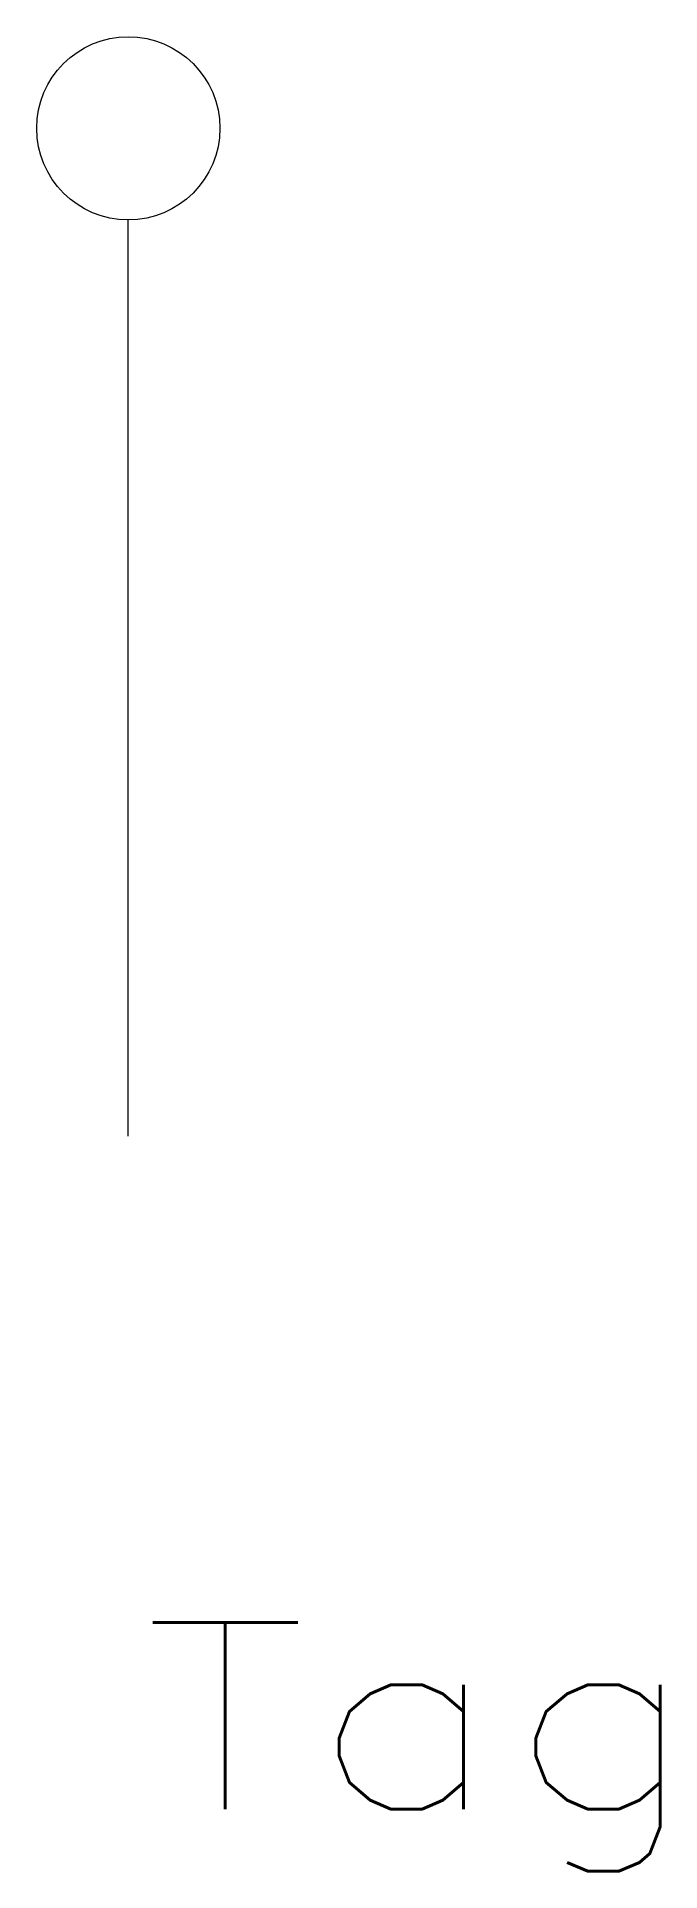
# Model space of a CAD drawing. Header units: inches. Extents: x -0.6 to 3.6, y -8.2 to 4.3.
import ezdxf
from ezdxf.enums import TextEntityAlignment as Align

# ---------------------------------------------------------------- set-up
doc = ezdxf.new("R2010")
doc.units = ezdxf.units.IN
doc.header["$MEASUREMENT"] = 0
doc.layers.get('0').update_dxf_attribs({"lineweight": 0})
doc.styles.add('STANDARD1', font='TXT.SHX')

msp = doc.modelspace()

# ---------------------------------------------------------------- linework, layer by layer
msp.add_line((0, -3.15), (0, 3.1))
at = {"lineweight": 0}
msp.add_circle((0, 3.725), 0.625, dxfattribs=at)

# ---------------------------------------------------------------- texts
at = {"color": 7, "linetype": 'Continuous', "style": 'STANDARD1', "width": 1.166667}
msp.add_text('Tag', height=1.272, dxfattribs=at).set_placement((0.096, -7.741), (3.912, -7.741), align=Align.FIT)

doc.saveas('drawing.dxf')
